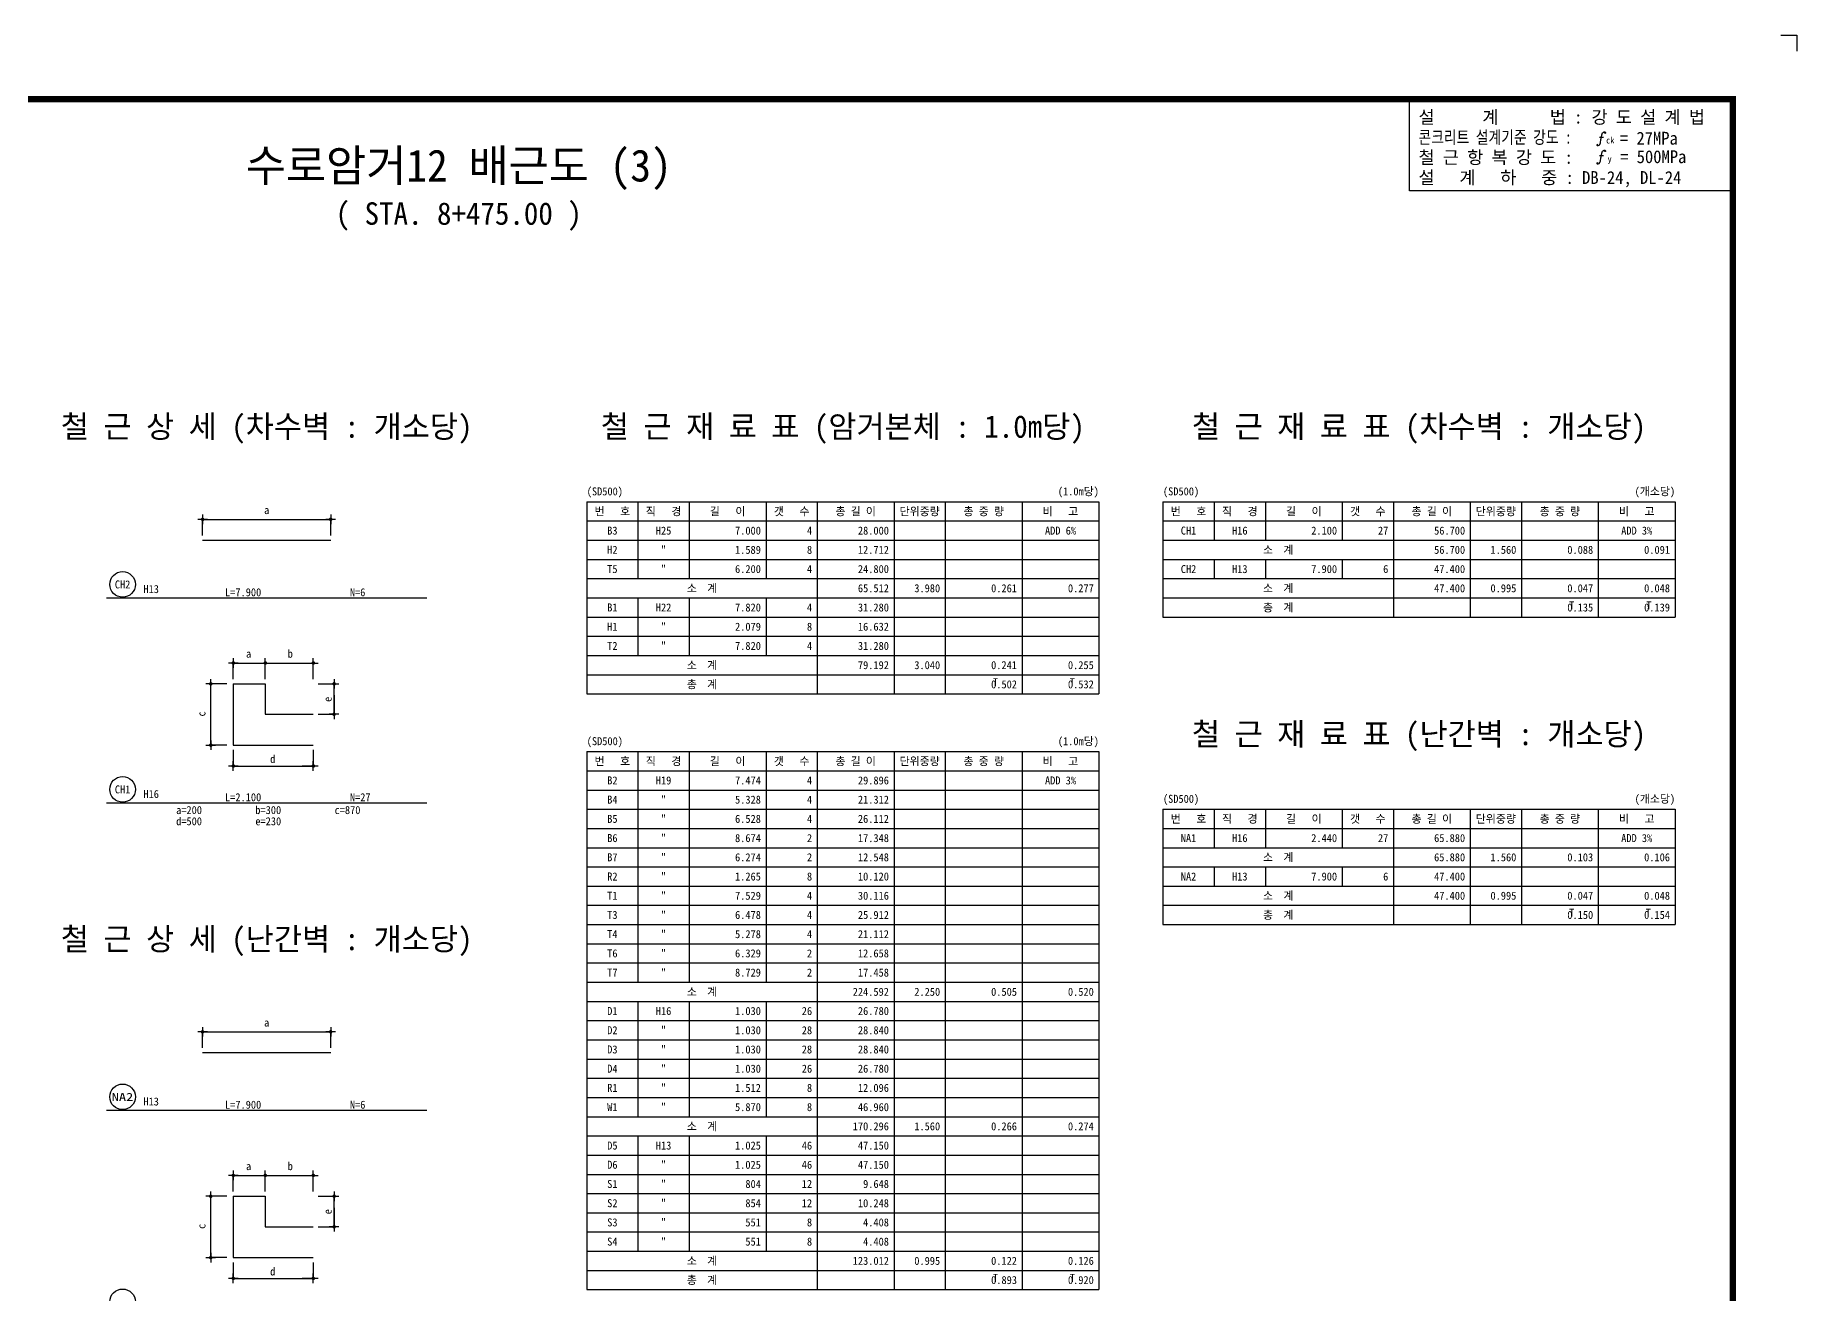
# Model space of a CAD drawing. Header units: millimetres. Extents: x 1415059 to 1457109, y -27555 to 2145.
# Drawn here: x 1429594 to 1457109, y -17502 to 2145 of the extents above; entities that cross this region are included whole.
import ezdxf
from ezdxf.enums import TextEntityAlignment as Align

# ---------------------------------------------------------------- set-up
doc = ezdxf.new("R2010")
doc.units = ezdxf.units.MM
for name, color, linetype in [('CS-DIML', 1, 'Continuous'), ('CS-DIMS', 1, 'Continuous'), ('CS-NOTE', 3, 'Continuous'), ('CS-RBAR-EREC', 6, 'Continuous'), ('CS-SYMB-LIN3', 1, 'Continuous'), ('CS-TABL-LIN1', 4, 'Continuous'), ('CS-TABL-LIN2', 1, 'Continuous'), ('CS-TEXT', 3, 'Continuous'), ('CX-BORD', 3, 'Continuous'), ('CX-BORD-LIN1', 4, 'Continuous'), ('CX-BORD-LIN2', 3, 'Continuous'), ('CX-BORD-TEX2', 7, 'Continuous'), ('CX-BORD-TEX3', 6, 'Continuous'), ('CX-MISC', 2, 'Continuous'), ('CZ-TEX1', 6, 'Continuous')]:
    doc.layers.add(name, color=color, linetype=linetype)
doc.styles.add('A_STANDARD', font='DotumChe.ttf')
doc.styles.add('HY울L', font='DotumChe.ttf')
doc.styles.add('TB_TEXT', font='DotumChe.ttf')
doc.styles.add('TB_WMTXT', font='DotumChe.ttf')
doc.styles.add('TOP', font='DotumChe.ttf')

# ---------------------------------------------------------------- blocks, each defined once
blk = doc.blocks.new('CXBLKA1-KHCA')
at = {"layer": 'CX-BORD-LIN1', "const_width": 0.4}
blk.add_lwpolyline([(808.15, 1279.54), (648.95, 1279.54), (648.95, 1390.34), (808.15, 1390.34)], close=True, dxfattribs=at)
at = {"layer": 'CX-MISC'}
blk.add_line((811.15, 1394.34), (812.15, 1394.34), dxfattribs=at)
blk.add_lwpolyline([(811.15, 1394.34), (812.15, 1394.34), (812.15, 1393.34)], dxfattribs=at)
at = {"layer": 'CX-BORD-LIN1', "style": 'TB_TEXT'}
for tag, height, p in [('TR_RNUM5', 0.6, (705.97, 1286.07)), ('TR_RDAT5', 0.7, (712.45, 1286.14)), ('TR_DGN5', 0.7, (739.17, 1286.14)), ('TR_CHK5', 0.7, (747.17, 1286.14)), ('TR_APP5', 0.7, (755.17, 1286.14)), ('TR_RNUM4', 0.6, (705.97, 1284.87)), ('TR_RDAT4', 0.7, (712.45, 1284.94)), ('TR_DGN4', 0.7, (739.17, 1284.94)), ('TR_CHK4', 0.7, (747.17, 1284.94)), ('TR_APP4', 0.7, (755.17, 1284.94)), ('TR_RNUM3', 0.6, (705.97, 1283.67)), ('TR_RDAT3', 0.7, (712.45, 1283.74)), ('TR_DGN3', 0.7, (739.17, 1283.74)), ('TR_CHK3', 0.7, (747.17, 1283.74)), ('TR_APP3', 0.7, (755.17, 1283.74)), ('TR_RNUM2', 0.6, (705.97, 1282.47)), ('TR_RDAT2', 0.7, (712.45, 1282.54)), ('TR_DGN2', 0.7, (739.17, 1282.54)), ('TR_CHK2', 0.7, (747.17, 1282.54)), ('TR_APP2', 0.7, (755.17, 1282.54)), ('TR_RNUM1', 0.6, (705.97, 1281.27)), ('TR_RDAT1', 0.7, (712.45, 1281.34)), ('TR_DGN1', 0.7, (739.17, 1281.34)), ('TR_CHK1', 0.7, (747.17, 1281.34)), ('TR_APP1', 0.7, (755.17, 1281.34))]:
    blk.add_attdef(tag, text='', height=height, dxfattribs=at).set_placement(p, align=Align.MIDDLE_CENTER)
for tag, p in [('TR_RCON5', (717.41, 1286.14)), ('TR_RCON4', (717.41, 1284.94)), ('TR_RCON3', (717.41, 1283.74)), ('TR_RCON2', (717.41, 1282.54)), ('TR_RCON1', (717.41, 1281.34))]:
    blk.add_attdef(tag, text='', height=0.7, dxfattribs=at).set_placement(p, align=Align.MIDDLE_LEFT)
at = {"layer": 'CX-BORD-LIN2', "style": 'TB_TEXT'}
blk.add_attdef('TD_VERSION', text='', height=0.6, rotation=90, dxfattribs=at).set_placement((809.05, 1289.14), align=Align.MIDDLE_CENTER)
at = {"layer": 'CX-BORD-TEX2', "style": 'TB_WMTXT'}
for tag, height, p in [('TB_CNAME', 1, (652.02, 1385.91)), ('TB_CSCOP', 0.8, (652.27, 1384.31))]:
    blk.add_attdef(tag, text='', height=height, dxfattribs=at).set_placement(p, align=Align.BOTTOM_LEFT)
at = {"layer": 'CX-BORD-TEX2', "style": 'HY울L'}
for tag, height, p in [('TB_MTITIL', 2, (728.55, 1386.2)), ('TB_STITL', 1.4, (728.55, 1383.2))]:
    blk.add_attdef(tag, text='', height=height, dxfattribs=at).set_placement(p, align=Align.MIDDLE_CENTER)
at = {"layer": 'CX-BORD-TEX3', "style": 'TB_TEXT'}
for tag, height, p in [('TD_LNDST', 0.9, (691.95, 1285.84)), ('TD_DSECT', 0.9, (770.05, 1285.84)), ('TD_DDIST', 0.9, (779.85, 1285.84)), ('TD_DNAME_TOP', 0.9, (799.95, 1285.13)), ('TD_DCOMP', 0.9, (691.95, 1284.06)), ('TD_CSECT', 0.9, (770.05, 1284.04)), ('TD_CDIST', 0.9, (779.85, 1284.04)), ('TD_DNAME_MAIN', 0.9, (799.95, 1283.83)), ('TD_CCOMP', 0.9, (691.95, 1282.26)), ('TD_HSCAL', 0.9, (773.12, 1282.29)), ('TD_VSCAL', 0.9, (780.32, 1282.29)), ('TD_DNAME_BOT', 0.6, (799.95, 1282.59)), ('TD_CNAME', 1, (661.95, 1281.06)), ('TD_FIELD', 0.9, (684.95, 1280.56)), ('TD_CSTEP', 0.9, (699.09, 1280.56)), ('TD_DWGCODE', 0.9, (776.35, 1280.5)), ('TD_DWGNO', 0.9, (799.95, 1280.54))]:
    blk.add_attdef(tag, text='', height=height, dxfattribs=at).set_placement(p, align=Align.MIDDLE_CENTER)

msp = doc.modelspace()

# ---------------------------------------------------------------- linework, layer by layer
at = {"layer": 'CS-DIML'}
for p, q in [((1430709, -6638), (1435709, -6638)), ((1430709, -9838), (1435709, -9838)), ((1430709, -14638), (1435709, -14638))]:
    msp.add_line(p, q, dxfattribs=at)
at = {"layer": 'CS-DIMS'}
for p, q in [((1432284, -5413), (1432134, -5413)), ((1432209, -5338), (1432209, -5488)), ((1432209, -5413), (1434209, -5413)), ((1432209, -5663), (1432209, -5413)), ((1434284, -5413), (1434134, -5413)), ((1434209, -5338), (1434209, -5488)), ((1434209, -5663), (1434209, -5413)), ((1432763, -7655, -438121782603), (1432613, -7655, -438121782603)), ((1432688, -7580, -438121782603), (1432688, -7730, -438121782603)), ((1432688, -7655, -219060891301), (1433938, -7655, 328591336952)), ((1432688, -7905, -438121782603), (1432688, -7655, -438121782603)), ((1433113, -7655), (1433263, -7655)), ((1433188, -7730), (1433188, -7580)), ((1433188, -7905), (1433188, -7655)), ((1433863, -7655, 328591336952), (1434013, -7655, 328591336952)), ((1433938, -7730, 328591336952), (1433938, -7580, 328591336952)), ((1433938, -7905, 328591336952), (1433938, -7655, 328591336952)), ((1432336, -8055), (1432336, -7905)), ((1434263, -7905), (1434263, -8055)), ((1432411, -7980), (1432261, -7980)), ((1432336, -8938, -438121782603), (1432336, -7980, -438121782603)), ((1432586, -7980), (1432336, -7980)), ((1434013, -7980), (1434263, -7980)), ((1434188, -7980), (1434338, -7980)), ((1434263, -8462, 328591336952), (1434263, -7980, 328591336952)), ((1434263, -8159, 328591336952), (1434263, -8434, 328591336952)), ((1434013, -8456), (1434263, -8456)), ((1434338, -8456), (1434188, -8456)), ((1434263, -8381), (1434263, -8531)), ((1432261, -8938, -438121782603), (1432411, -8938, -438121782603)), ((1432336, -8863, -438121782603), (1432336, -9013, -438121782603)), ((1432586, -8938, -438121782603), (1432336, -8938, -438121782603)), ((1432688, -9013, -219060891301), (1432688, -9263, -219060891301)), ((1433938, -9013, 328591336952), (1433938, -9263, 328591336952)), ((1432763, -9263, -219060891301), (1432613, -9263, -219060891301)), ((1432688, -9338, -219060891301), (1432688, -9188, -219060891301)), ((1432688, -9263, -219060891301), (1433938, -9263, -219060891301)), ((1434013, -9263, 328591336952), (1433763, -9263, 328591336952)), ((1433938, -9338, 328591336952), (1433938, -9188, 328591336952)), ((1432284, -13413), (1432134, -13413)), ((1432209, -13338), (1432209, -13488)), ((1432209, -13413), (1434209, -13413)), ((1432209, -13663), (1432209, -13413)), ((1434284, -13413), (1434134, -13413)), ((1434209, -13338), (1434209, -13488)), ((1434209, -13663), (1434209, -13413)), ((1432763, -15655, -438121782603), (1432613, -15655, -438121782603)), ((1432688, -15580, -438121782603), (1432688, -15730, -438121782603)), ((1432688, -15655, -219060891301), (1433938, -15655, 328591336952)), ((1432688, -15905, -438121782603), (1432688, -15655, -438121782603)), ((1433113, -15655), (1433263, -15655)), ((1433188, -15730), (1433188, -15580)), ((1433188, -15905), (1433188, -15655)), ((1433863, -15655, 328591336952), (1434013, -15655, 328591336952)), ((1433938, -15730, 328591336952), (1433938, -15580, 328591336952)), ((1433938, -15905, 328591336952), (1433938, -15655, 328591336952)), ((1432336, -16055), (1432336, -15905)), ((1434263, -15905), (1434263, -16055)), ((1432411, -15980), (1432261, -15980)), ((1432336, -16938, -438121782603), (1432336, -15980, -438121782603)), ((1432586, -15980), (1432336, -15980)), ((1434013, -15980), (1434263, -15980)), ((1434188, -15980), (1434338, -15980)), ((1434263, -16462, 328591336952), (1434263, -15980, 328591336952)), ((1434263, -16159, 328591336952), (1434263, -16434, 328591336952)), ((1434013, -16456), (1434263, -16456)), ((1434338, -16456), (1434188, -16456)), ((1434263, -16381), (1434263, -16531)), ((1432261, -16938, -438121782603), (1432411, -16938, -438121782603)), ((1432336, -16863, -438121782603), (1432336, -17013, -438121782603)), ((1432586, -16938, -438121782603), (1432336, -16938, -438121782603)), ((1432688, -17013, -219060891301), (1432688, -17263, -219060891301)), ((1433938, -17013, 328591336952), (1433938, -17263, 328591336952)), ((1432763, -17263, -219060891301), (1432613, -17263, -219060891301)), ((1432688, -17338, -219060891301), (1432688, -17188, -219060891301)), ((1432688, -17263, -219060891301), (1433938, -17263, -219060891301)), ((1434013, -17263, 328591336952), (1433763, -17263, 328591336952)), ((1433938, -17338, 328591336952), (1433938, -17188, 328591336952))]:
    msp.add_line(p, q, dxfattribs=at)
at = {"layer": 'CS-DIMS', "const_width": 27.5}
for points in [[(1432223, -5413, 1), (1432195, -5413, 1)], [(1434223, -5413, 1), (1434195, -5413, 1)], [(1432702, -7655, 1), (1432674, -7655, 1)], [(1433202, -7655, 1), (1433174, -7655, 1)], [(1433952, -7655, 1), (1433924, -7655, 1)], [(1432350, -7980, 1), (1432322, -7980, 1)], [(1434277, -7980, 1), (1434249, -7980, 1)], [(1434277, -8456, 1), (1434249, -8456, 1)], [(1432350, -8938, 1), (1432322, -8938, 1)], [(1432702, -9263, 1), (1432674, -9263, 1)], [(1433952, -9263, 1), (1433924, -9263, 1)], [(1432223, -13413, 1), (1432195, -13413, 1)], [(1434223, -13413, 1), (1434195, -13413, 1)], [(1432702, -15655, 1), (1432674, -15655, 1)], [(1433202, -15655, 1), (1433174, -15655, 1)], [(1433952, -15655, 1), (1433924, -15655, 1)], [(1432350, -15980, 1), (1432322, -15980, 1)], [(1434277, -15980, 1), (1434249, -15980, 1)], [(1434277, -16456, 1), (1434249, -16456, 1)], [(1432350, -16938, 1), (1432322, -16938, 1)], [(1432702, -17263, 1), (1432674, -17263, 1)], [(1433952, -17263, 1), (1433924, -17263, 1)]]:
    msp.add_lwpolyline(points, format="xyb", close=True, dxfattribs=at)
at = {"layer": 'CS-NOTE'}
for p, q in [((1454027, 553), (1454091, 553)), ((1454051, 517), (1454057, 556)), ((1454057, 556), (1454064, 592)), ((1454064, 592), (1454077, 621)), ((1454077, 621), (1454089, 630)), ((1454089, 630), (1454100, 635)), ((1454100, 635), (1454115, 635)), ((1454113, 614), (1454105, 622)), ((1454119, 619), (1454113, 614)), ((1454115, 635), (1454121, 628)), ((1454121, 628), (1454119, 619)), ((1453994, 441), (1453984, 435)), ((1453984, 435), (1453985, 429)), ((1453985, 429), (1453991, 422)), ((1453991, 422), (1454008, 423)), ((1454000, 436), (1453994, 441)), ((1454008, 423), (1454021, 429)), ((1454021, 429), (1454031, 442)), ((1454031, 442), (1454042, 466)), ((1454042, 466), (1454051, 517)), ((1454057, 270), (1454064, 306)), ((1454064, 306), (1454077, 336)), ((1454077, 336), (1454089, 344)), ((1454089, 344), (1454100, 349)), ((1454100, 349), (1454115, 350)), ((1454113, 329), (1454105, 336)), ((1454119, 333), (1454113, 329)), ((1454115, 350), (1454121, 342)), ((1454121, 342), (1454119, 333)), ((1453994, 155), (1453984, 150)), ((1453984, 150), (1453985, 143)), ((1453985, 143), (1453991, 137)), ((1453991, 137), (1454008, 138)), ((1454000, 150), (1453994, 155)), ((1454008, 138), (1454021, 143)), ((1454021, 143), (1454031, 157)), ((1454027, 267), (1454091, 267)), ((1454031, 157), (1454042, 180)), ((1454042, 180), (1454051, 231)), ((1454051, 231), (1454057, 270))]:
    msp.add_line(p, q, dxfattribs=at)
msp.add_lwpolyline([(1451058, -283), (1451058, 1145), (1456109, 1145), (1456109, -283)], close=True, dxfattribs=at)
at = {"layer": 'CS-NOTE', "const_width": 10}
for points in [[(1454105, 622), (1454113, 614), (1454119, 619), (1454121, 628), (1454115, 635), (1454100, 635), (1454089, 630), (1454077, 621), (1454064, 592), (1454057, 556), (1454051, 517), (1454042, 466), (1454031, 442), (1454021, 429), (1454008, 423), (1453991, 422), (1453985, 429), (1453984, 435), (1453994, 441), (1454000, 436)], [(1454027, 553), (1454091, 553)], [(1454105, 336), (1454113, 329), (1454119, 333), (1454121, 342), (1454115, 350), (1454100, 349), (1454089, 344), (1454077, 336), (1454064, 306), (1454057, 270), (1454051, 231), (1454042, 180), (1454031, 157), (1454021, 143), (1454008, 138), (1453991, 137), (1453985, 143), (1453984, 150), (1453994, 155), (1454000, 150)], [(1454027, 267), (1454091, 267)]]:
    msp.add_lwpolyline(points, dxfattribs=at)
at = {"layer": 'CS-RBAR-EREC'}
for p, q in [((1432209, -5738), (1434209, -5738)), ((1432688, -7980, -438121782603), (1433188, -7980)), ((1432688, -7980, -438121782603), (1432688, -8938, -438121782603)), ((1433188, -7980), (1433188, -8456)), ((1433188, -8456), (1433938, -8456)), ((1432688, -8938, -219060891301), (1433938, -8938, 328591336952)), ((1432209, -13738), (1434209, -13738)), ((1432688, -15980, -438121782603), (1433188, -15980)), ((1432688, -15980, -438121782603), (1432688, -16938, -438121782603)), ((1433188, -15980), (1433188, -16456)), ((1433188, -16456), (1433938, -16456)), ((1432688, -16938, -219060891301), (1433938, -16938, 328591336952))]:
    msp.add_line(p, q, dxfattribs=at)
at = {"layer": 'CS-SYMB-LIN3'}
for centre in [(1430959, -6428), (1430959, -9628), (1430959, -14428), (1430959, -17628)]:
    msp.add_circle(centre, 200, dxfattribs=at)
at = {"layer": 'CS-TABL-LIN1'}
for p, q in [((1438209, -5138), (1446209, -5138)), ((1438209, -5138), (1438209, -8138)), ((1438209, -5138), (1446209, -5138)), ((1446209, -5138), (1446209, -8138)), ((1447209, -5138), (1455209, -5138)), ((1447209, -5138), (1447209, -6938)), ((1455209, -5138), (1455209, -6938)), ((1447209, -6938), (1455209, -6938)), ((1438209, -8138), (1446209, -8138)), ((1438209, -9038), (1446209, -9038)), ((1438209, -9038), (1438209, -17438)), ((1446209, -9038), (1446209, -17438)), ((1447209, -9938), (1455209, -9938)), ((1447209, -9938), (1447209, -11738)), ((1455209, -9938), (1455209, -11738)), ((1447209, -11738), (1455209, -11738)), ((1438209, -17438), (1446209, -17438))]:
    msp.add_line(p, q, dxfattribs=at)
at = {"layer": 'CS-TABL-LIN2'}
for p, q in [((1439009, -5138), (1439009, -6338)), ((1439809, -5138), (1439809, -6338)), ((1441009, -5138), (1441009, -6338)), ((1441809, -5138), (1441809, -8138)), ((1443009, -5138), (1443009, -8138)), ((1443809, -5138), (1443809, -8138)), ((1445009, -5138), (1445009, -8138)), ((1448009, -5138), (1448009, -5738)), ((1448809, -5138), (1448809, -5738)), ((1450009, -5138), (1450009, -5738)), ((1450809, -5138), (1450809, -6938)), ((1452009, -5138), (1452009, -6938)), ((1452809, -5138), (1452809, -6938)), ((1454009, -5138), (1454009, -6938)), ((1438209, -5438), (1446209, -5438)), ((1447209, -5438), (1455209, -5438)), ((1438209, -5738), (1446209, -5738)), ((1447209, -5738), (1455209, -5738)), ((1438209, -6038), (1446209, -6038)), ((1447209, -6038), (1455209, -6038)), ((1448009, -6038), (1448009, -6338)), ((1448809, -6038), (1448809, -6338)), ((1450009, -6038), (1450009, -6338)), ((1438209, -6338), (1446209, -6338)), ((1447209, -6338), (1455209, -6338)), ((1438209, -6638), (1446209, -6638)), ((1439009, -6638), (1439009, -7538)), ((1439809, -6638), (1439809, -7538)), ((1441009, -6638), (1441009, -7538)), ((1447209, -6638), (1455209, -6638)), ((1438209, -6938), (1446209, -6938)), ((1438209, -7238), (1446209, -7238)), ((1438209, -7538), (1446209, -7538)), ((1438209, -7838), (1446209, -7838)), ((1439009, -9038), (1439009, -12638)), ((1439809, -9038), (1439809, -12638)), ((1441009, -9038), (1441009, -12638)), ((1441809, -9038), (1441809, -17438)), ((1443009, -9038), (1443009, -17438)), ((1443809, -9038), (1443809, -17438)), ((1445009, -9038), (1445009, -17438)), ((1438209, -9338), (1446209, -9338)), ((1438209, -9638), (1446209, -9638)), ((1438209, -9938), (1446209, -9938)), ((1448009, -9938), (1448009, -10538)), ((1448809, -9938), (1448809, -10538)), ((1450009, -9938), (1450009, -10538)), ((1450809, -9938), (1450809, -11738)), ((1452009, -9938), (1452009, -11738)), ((1452809, -9938), (1452809, -11738)), ((1454009, -9938), (1454009, -11738)), ((1438209, -10238), (1446209, -10238)), ((1447209, -10238), (1455209, -10238)), ((1438209, -10538), (1446209, -10538)), ((1447209, -10538), (1455209, -10538)), ((1438209, -10838), (1446209, -10838)), ((1447209, -10838), (1455209, -10838)), ((1448009, -10838), (1448009, -11138)), ((1448809, -10838), (1448809, -11138)), ((1450009, -10838), (1450009, -11138)), ((1438209, -11138), (1446209, -11138)), ((1447209, -11138), (1455209, -11138)), ((1438209, -11438), (1446209, -11438)), ((1447209, -11438), (1455209, -11438)), ((1438209, -11738), (1446209, -11738)), ((1438209, -12038), (1446209, -12038)), ((1438209, -12338), (1446209, -12338)), ((1438209, -12638), (1446209, -12638)), ((1438209, -12938), (1446209, -12938)), ((1439009, -12938), (1439009, -14738)), ((1439809, -12938), (1439809, -14738)), ((1441009, -12938), (1441009, -14738)), ((1438209, -13238), (1446209, -13238)), ((1438209, -13538), (1446209, -13538)), ((1438209, -13838), (1446209, -13838)), ((1438209, -14138), (1446209, -14138)), ((1438209, -14438), (1446209, -14438)), ((1438209, -14738), (1446209, -14738)), ((1438209, -15038), (1446209, -15038)), ((1439009, -15038), (1439009, -16838)), ((1439809, -15038), (1439809, -16838)), ((1441009, -15038), (1441009, -16838)), ((1438209, -15338), (1446209, -15338)), ((1438209, -15638), (1446209, -15638)), ((1438209, -15938), (1446209, -15938)), ((1438209, -16238), (1446209, -16238)), ((1438209, -16538), (1446209, -16538)), ((1438209, -16838), (1446209, -16838)), ((1438209, -17138), (1446209, -17138))]:
    msp.add_line(p, q, dxfattribs=at)

# ---------------------------------------------------------------- block references
at = {"layer": 'CX-BORD'}
ref = msp.add_blockref('CXBLKA1-KHCA', (1254073, -346439), dxfattribs=dict(at, xscale=250, yscale=250, zscale=250))
ref.add_attrib('TB_STITL', '( STA. 8+475.00 )', dxfattribs={"layer": 'CX-BORD-TEX2', "height": 350, "style": 'HY울L'}).set_placement((1436209, -638), align=Align.MIDDLE_CENTER)
ref.add_attrib('TB_MTITIL', '수로암거12 배근도 (3)', dxfattribs={"layer": 'CX-BORD-TEX2', "height": 500, "style": 'HY울L'}).set_placement((1436209, 112), align=Align.MIDDLE_CENTER)

# ---------------------------------------------------------------- texts
at = {"layer": 'CS-NOTE', "style": 'TOP'}
for s, height, p in [('설', 200, (1451201, 767)), ('계', 200, (1452197, 767)), ('법 :', 200, (1453251, 767)), ('강 도 설 계 법', 200, (1453903, 767)), ('ck', 100, (1454131, 456)), ('= 27MPa', 200, (1454346, 438)), ('철 근 항 복 강 도 :', 200, (1451201, 139)), ('= 500MPa', 200, (1454350, 149)), ('설   계   하   중 : DB-24, DL-24', 200, (1451201, -176)), ('y', 100, (1454154, 166))]:
    msp.add_text(s, height=height, dxfattribs=at).set_placement(p)
at = {"layer": 'CS-NOTE', "style": 'TOP', "width": 0.79}
msp.add_text('콘크리트 설계기준 강도 : ', height=200, dxfattribs=at).set_placement((1451201, 453))
at = {"layer": 'CS-TEXT', "style": 'A_STANDARD'}
for s, p in [('(SD500)', (1438209, -5038)), ('(SD500)', (1447209, -5038)), ('H13', (1431284, -6563)), ('L=7.900', (1432559, -6613)), ('N=6', (1434509, -6613)), ('(SD500)', (1438209, -8938)), ('H16', (1431284, -9763)), ('L=2.100', (1432559, -9813)), ('N=27', (1434509, -9813)), ('(SD500)', (1447209, -9838)), ('H13', (1431284, -14563)), ('L=7.900', (1432559, -14613)), ('N=6', (1434509, -14613))]:
    msp.add_text(s, height=125, dxfattribs=at).set_placement(p)
for s, p in [('(1.0m당)', (1446209, -5038)), ('(개소당)', (1455209, -5038)), ('(1.0m당)', (1446209, -8938)), ('(개소당)', (1455209, -9838))]:
    msp.add_text(s, height=125, dxfattribs=at).set_placement(p, align=Align.RIGHT)
for s, p in [('번   호', (1438609, -5288)), ('직   경', (1439409, -5288)), ('길   이', (1440409, -5288)), ('갯   수', (1441409, -5288)), ('총 길 이', (1442409, -5288)), ('단위중량', (1443409, -5288)), ('총 중 량', (1444409, -5288)), ('비   고', (1445609, -5288)), ('번   호', (1447609, -5288)), ('직   경', (1448409, -5288)), ('길   이', (1449409, -5288)), ('갯   수', (1450409, -5288)), ('총 길 이', (1451409, -5288)), ('단위중량', (1452409, -5288)), ('총 중 량', (1453409, -5288)), ('비   고', (1454609, -5288)), ('B3', (1438609, -5588)), ('H25', (1439409, -5588)), ('ADD 6%', (1445609, -5588)), ('CH1', (1447609, -5588)), ('H16', (1448409, -5588)), ('ADD 3%', (1454609, -5588)), ('H2', (1438609, -5888)), ('"', (1439409, -5888)), ('소  계', (1449009, -5888)), ('T5', (1438609, -6188)), ('"', (1439409, -6188)), ('CH2', (1447609, -6188)), ('H13', (1448409, -6188)), ('소  계', (1440009, -6488)), ('소  계', (1449009, -6488)), ('B1', (1438609, -6788)), ('H22', (1439409, -6788)), ('총  계', (1449009, -6788)), ('T', (1453594, -6755)), ('T', (1454799, -6755)), ('H1', (1438609, -7088)), ('"', (1439409, -7088)), ('T2', (1438609, -7388)), ('"', (1439409, -7388)), ('소  계', (1440009, -7688)), ('총  계', (1440009, -7988)), ('T', (1444594, -7955)), ('T', (1445793, -7955)), ('번   호', (1438609, -9188)), ('직   경', (1439409, -9188)), ('길   이', (1440409, -9188)), ('갯   수', (1441409, -9188)), ('총 길 이', (1442409, -9188)), ('단위중량', (1443409, -9188)), ('총 중 량', (1444409, -9188)), ('비   고', (1445609, -9188)), ('B2', (1438609, -9488)), ('H19', (1439409, -9488)), ('ADD 3%', (1445609, -9488)), ('B4', (1438609, -9788)), ('"', (1439409, -9788)), ('B5', (1438609, -10088)), ('"', (1439409, -10088)), ('번   호', (1447609, -10088)), ('직   경', (1448409, -10088)), ('길   이', (1449409, -10088)), ('갯   수', (1450409, -10088)), ('총 길 이', (1451409, -10088)), ('단위중량', (1452409, -10088)), ('총 중 량', (1453409, -10088)), ('비   고', (1454609, -10088)), ('B6', (1438609, -10388)), ('"', (1439409, -10388)), ('NA1', (1447609, -10388)), ('H16', (1448409, -10388)), ('ADD 3%', (1454609, -10388)), ('B7', (1438609, -10688)), ('"', (1439409, -10688)), ('소  계', (1449009, -10688)), ('R2', (1438609, -10988)), ('"', (1439409, -10988)), ('NA2', (1447609, -10988)), ('H13', (1448409, -10988)), ('T1', (1438609, -11288)), ('"', (1439409, -11288)), ('소  계', (1449009, -11288)), ('T3', (1438609, -11588)), ('"', (1439409, -11588)), ('총  계', (1449009, -11588)), ('T', (1453594, -11555)), ('T', (1454789, -11555)), ('T4', (1438609, -11888)), ('"', (1439409, -11888)), ('T6', (1438609, -12188)), ('"', (1439409, -12188)), ('T7', (1438609, -12488)), ('"', (1439409, -12488)), ('소  계', (1440009, -12788)), ('D1', (1438609, -13088)), ('H16', (1439409, -13088)), ('D2', (1438609, -13388)), ('"', (1439409, -13388)), ('D3', (1438609, -13688)), ('"', (1439409, -13688)), ('D4', (1438609, -13988)), ('"', (1439409, -13988)), ('R1', (1438609, -14288)), ('"', (1439409, -14288)), ('W1', (1438609, -14588)), ('"', (1439409, -14588)), ('소  계', (1440009, -14888)), ('D5', (1438609, -15188)), ('H13', (1439409, -15188)), ('D6', (1438609, -15488)), ('"', (1439409, -15488)), ('S1', (1438609, -15788)), ('"', (1439409, -15788)), ('S2', (1438609, -16088)), ('"', (1439409, -16088)), ('S3', (1438609, -16388)), ('"', (1439409, -16388)), ('S4', (1438609, -16688)), ('"', (1439409, -16688)), ('소  계', (1440009, -16988)), ('총  계', (1440009, -17288)), ('T', (1444594, -17255)), ('T', (1445794, -17255))]:
    msp.add_text(s, height=125, dxfattribs=at).set_placement(p, align=Align.MIDDLE_CENTER)
for s, p in [('a', (1433209, -5330)), ('a', (1432927, -7572)), ('b', (1433579, -7572)), ('d', (1433303, -9216)), ('a=200', (1431997, -10013)), ('b=300', (1433234, -10013)), ('c=870', (1434472, -10013)), ('d=500', (1431997, -10188)), ('e=230', (1433234, -10188)), ('a', (1433209, -13330)), ('a', (1432927, -15572)), ('b', (1433579, -15572)), ('d', (1433303, -17216))]:
    msp.add_text(s, height=125, dxfattribs=at).set_placement(p, align=Align.CENTER)
for s, p in [('7.000', (1440929, -5588)), ('4', (1441729, -5588)), ('28.000', (1442929, -5588)), ('2.100', (1449929, -5588)), ('27', (1450729, -5588)), ('56.700', (1451929, -5588)), ('1.589', (1440929, -5888)), ('8', (1441729, -5888)), ('12.712', (1442929, -5888)), ('56.700', (1451929, -5888)), ('1.560', (1452729, -5888)), ('0.088', (1453929, -5888)), ('0.091', (1455129, -5888)), ('6.200', (1440929, -6188)), ('4', (1441729, -6188)), ('24.800', (1442929, -6188)), ('7.900', (1449929, -6188)), ('6', (1450729, -6188)), ('47.400', (1451929, -6188)), ('65.512', (1442929, -6488)), ('3.980', (1443729, -6488)), ('0.261', (1444929, -6488)), ('0.277', (1446129, -6488)), ('47.400', (1451929, -6488)), ('0.995', (1452729, -6488)), ('0.047', (1453929, -6488)), ('0.048', (1455129, -6488)), ('7.820', (1440929, -6788)), ('4', (1441729, -6788)), ('31.280', (1442929, -6788)), ('0.135', (1453929, -6788)), ('0.139', (1455129, -6788)), ('2.079', (1440929, -7088)), ('8', (1441729, -7088)), ('16.632', (1442929, -7088)), ('7.820', (1440929, -7388)), ('4', (1441729, -7388)), ('31.280', (1442929, -7388)), ('79.192', (1442929, -7688)), ('3.040', (1443729, -7688)), ('0.241', (1444929, -7688)), ('0.255', (1446129, -7688)), ('0.502', (1444929, -7988)), ('0.532', (1446129, -7988)), ('7.474', (1440929, -9488)), ('4', (1441729, -9488)), ('29.896', (1442929, -9488)), ('5.328', (1440929, -9788)), ('4', (1441729, -9788)), ('21.312', (1442929, -9788)), ('6.528', (1440929, -10088)), ('4', (1441729, -10088)), ('26.112', (1442929, -10088)), ('8.674', (1440929, -10388)), ('2', (1441729, -10388)), ('17.348', (1442929, -10388)), ('2.440', (1449929, -10388)), ('27', (1450729, -10388)), ('65.880', (1451929, -10388)), ('6.274', (1440929, -10688)), ('2', (1441729, -10688)), ('12.548', (1442929, -10688)), ('65.880', (1451929, -10688)), ('1.560', (1452729, -10688)), ('0.103', (1453929, -10688)), ('0.106', (1455129, -10688)), ('1.265', (1440929, -10988)), ('8', (1441729, -10988)), ('10.120', (1442929, -10988)), ('7.900', (1449929, -10988)), ('6', (1450729, -10988)), ('47.400', (1451929, -10988)), ('7.529', (1440929, -11288)), ('4', (1441729, -11288)), ('30.116', (1442929, -11288)), ('47.400', (1451929, -11288)), ('0.995', (1452729, -11288)), ('0.047', (1453929, -11288)), ('0.048', (1455129, -11288)), ('6.478', (1440929, -11588)), ('4', (1441729, -11588)), ('25.912', (1442929, -11588)), ('0.150', (1453929, -11588)), ('0.154', (1455129, -11588)), ('5.278', (1440929, -11888)), ('4', (1441729, -11888)), ('21.112', (1442929, -11888)), ('6.329', (1440929, -12188)), ('2', (1441729, -12188)), ('12.658', (1442929, -12188)), ('8.729', (1440929, -12488)), ('2', (1441729, -12488)), ('17.458', (1442929, -12488)), ('224.592', (1442929, -12788)), ('2.250', (1443729, -12788)), ('0.505', (1444929, -12788)), ('0.520', (1446129, -12788)), ('1.030', (1440929, -13088)), ('26', (1441729, -13088)), ('26.780', (1442929, -13088)), ('1.030', (1440929, -13388)), ('28', (1441729, -13388)), ('28.840', (1442929, -13388)), ('1.030', (1440929, -13688)), ('28', (1441729, -13688)), ('28.840', (1442929, -13688)), ('1.030', (1440929, -13988)), ('26', (1441729, -13988)), ('26.780', (1442929, -13988)), ('1.512', (1440929, -14288)), ('8', (1441729, -14288)), ('12.096', (1442929, -14288)), ('5.870', (1440929, -14588)), ('8', (1441729, -14588)), ('46.960', (1442929, -14588)), ('170.296', (1442929, -14888)), ('1.560', (1443729, -14888)), ('0.266', (1444929, -14888)), ('0.274', (1446129, -14888)), ('1.025', (1440929, -15188)), ('46', (1441729, -15188)), ('47.150', (1442929, -15188)), ('1.025', (1440929, -15488)), ('46', (1441729, -15488)), ('47.150', (1442929, -15488)), ('804', (1440929, -15788)), ('12', (1441729, -15788)), ('9.648', (1442929, -15788)), ('854', (1440929, -16088)), ('12', (1441729, -16088)), ('10.248', (1442929, -16088)), ('551', (1440929, -16388)), ('8', (1441729, -16388)), ('4.408', (1442929, -16388)), ('551', (1440929, -16688)), ('8', (1441729, -16688)), ('4.408', (1442929, -16688)), ('123.012', (1442929, -16988)), ('0.995', (1443729, -16988)), ('0.122', (1444929, -16988)), ('0.126', (1446129, -16988)), ('0.893', (1444929, -17288)), ('0.920', (1446129, -17288))]:
    msp.add_text(s, height=125, dxfattribs=at).set_placement(p, align=Align.MIDDLE_RIGHT)
for s, p in [('CH2', (1430959, -6428)), ('CH1', (1430959, -9628))]:
    msp.add_text(s, height=125, dxfattribs=at).set_placement(p, align=Align.MIDDLE)
for s, p in [('e', (1434225, -8222, 6571826739)), ('c', (1432253, -8450)), ('e', (1434225, -16222, 6571826739)), ('c', (1432253, -16450))]:
    msp.add_text(s, height=125, rotation=90, dxfattribs=at).set_placement(p, align=Align.CENTER)
at = {"layer": 'CS-TEXT', "style": 'A_STANDARD', "width": 1.317664}
msp.add_text('NA2', height=125, dxfattribs=at).set_placement((1430789, -14492), (1431126, -14492), align=Align.FIT)
at = {"layer": 'CZ-TEX1', "style": 'A_STANDARD'}
for s, p in [('철 근 상 세 (차수벽 : 개소당)', (1433209, -4138)), ('철 근 재 료 표 (암거본체 : 1.0m당)', (1442209, -4138)), ('철 근 재 료 표 (차수벽 : 개소당)', (1451209, -4138)), ('철 근 재 료 표 (난간벽 : 개소당)', (1451209, -8938)), ('철 근 상 세 (난간벽 : 개소당)', (1433209, -12138))]:
    msp.add_text(s, height=350, dxfattribs=at).set_placement(p, align=Align.CENTER)

doc.saveas('drawing.dxf')
